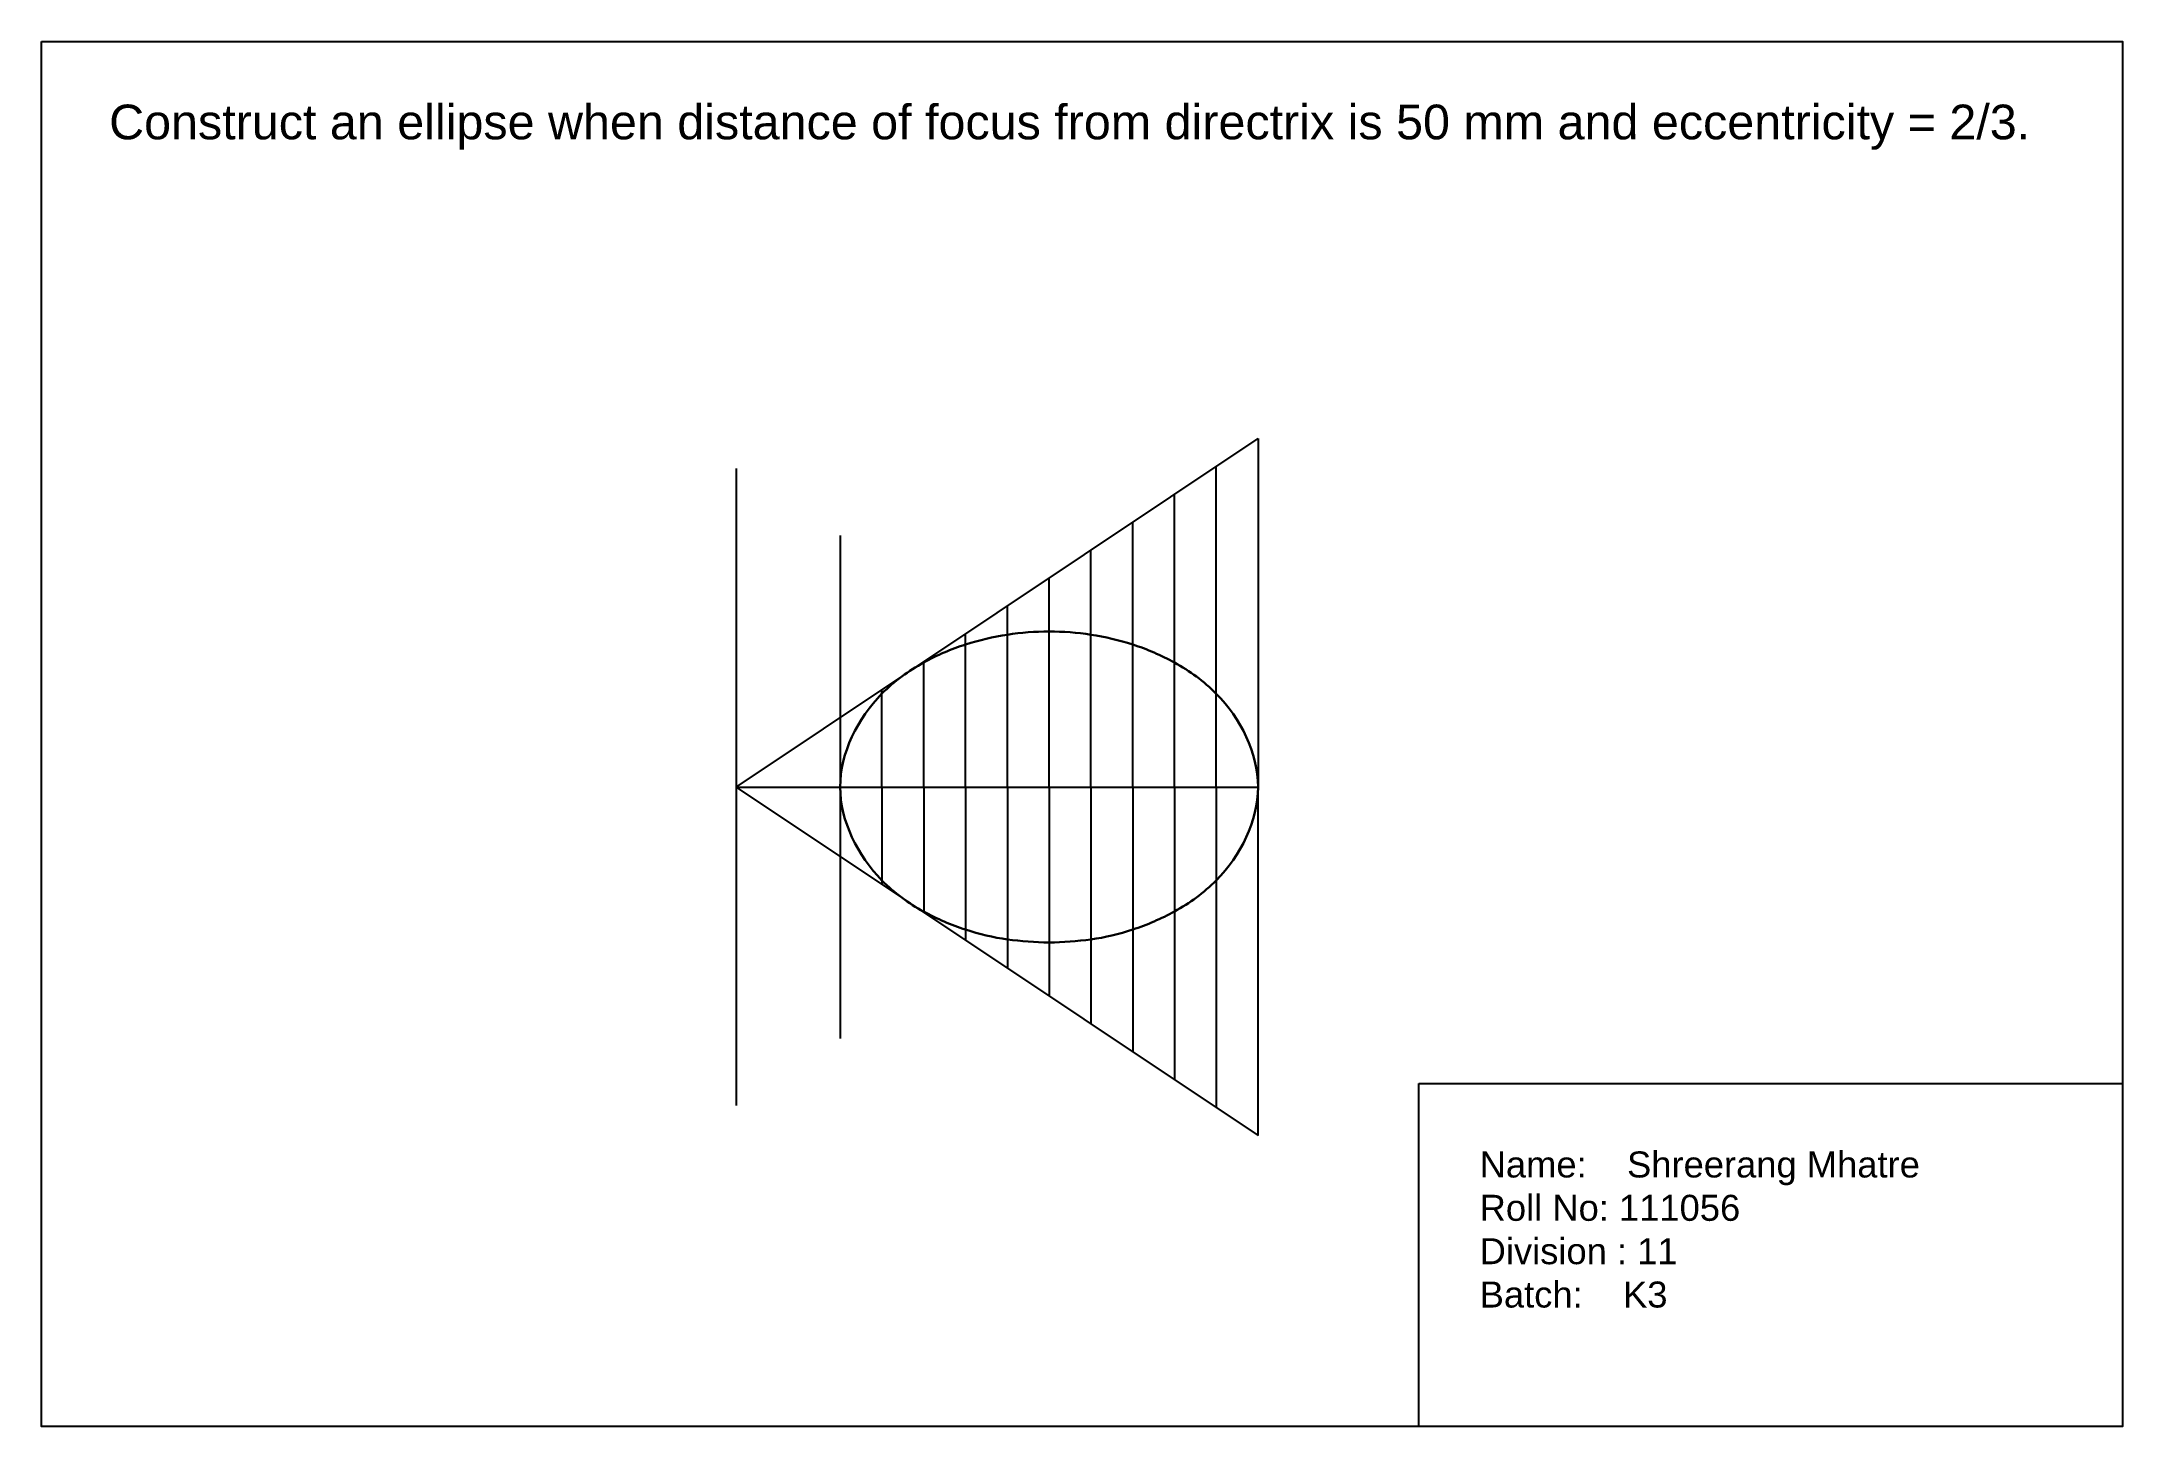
# Model space of a CAD drawing. Header units: millimetres. Extents: x -158 to 442, y -61 to 338.
import ezdxf

# ---------------------------------------------------------------- set-up
doc = ezdxf.new("R2010")
doc.units = ezdxf.units.MM
doc.header["$PDMODE"] = 1
doc.header["$PDSIZE"] = 1
doc.styles.get("Standard").update_dxf_attribs({"font": 'arial.ttf'})

msp = doc.modelspace()

# ---------------------------------------------------------------- linework, layer by layer
for p, q in [((42.24, 123.51), (192.73, 224)), ((192.73, 224), (192.73, 123.51)), ((42.24, 215.38), (42.24, 31.64)), ((180.68, 123.51), (180.68, 215.95)), ((168.63, 123.51), (168.63, 207.9)), ((156.58, 123.51), (156.58, 199.86)), ((72.24, 196.01), (72.24, 51)), ((144.53, 123.51), (144.53, 191.81)), ((132.49, 123.51), (132.49, 183.77)), ((120.44, 123.51), (120.44, 175.72)), ((108.39, 123.51), (108.39, 167.68)), ((96.34, 123.51), (96.34, 159.68)), ((84.29, 123.51), (84.29, 151.58)), ((42.24, 123.51), (72.24, 123.51)), ((42.24, 123.51), (192.73, 23.02)), ((72.24, 123.51), (192.73, 123.51)), ((84.29, 123.51), (84.29, 95.43)), ((96.34, 123.51), (96.34, 87.34)), ((108.39, 123.51), (108.39, 79.34)), ((120.44, 123.51), (120.44, 71.29)), ((132.49, 123.51), (132.49, 63.25)), ((144.53, 123.51), (144.53, 55.2)), ((156.58, 123.51), (156.58, 47.15)), ((168.63, 123.51), (168.63, 39.11)), ((180.68, 123.51), (180.68, 31.06)), ((192.73, 23.02), (192.73, 123.51))]:
    msp.add_line(p, q)
at = {"color": 116, "true_color": 0x136734}
msp.add_line((42.24, 123.51), (92.24, 123.51), dxfattribs=at)
for points in [[(-158.03, 338.5), (441.96, 338.5), (441.96, -60.89), (-158.03, -60.89)], [(239.09, 38.04), (441.96, 38.04), (441.96, -60.89), (239.09, -60.89)]]:
    msp.add_lwpolyline(points, close=True)
at = {"color": 244, "lineweight": 30, "true_color": 0x991b1e}
msp.add_spline([(132.49, 78.65), (120.44, 79.56), (108.39, 82.39), (96.34, 87.57), (84.29, 96.58), (72.24, 123.51), (84.29, 150.44), (96.34, 159.44), (108.39, 164.62), (120.44, 167.45), (132.49, 168.36), (144.53, 167.45), (156.58, 164.61), (168.63, 159.39), (180.68, 150.42), (192.73, 123.51), (180.68, 96.6), (168.63, 87.63), (156.58, 82.4), (144.53, 79.56), (132.49, 78.65)], degree=3, dxfattribs=at)
for p in [(132.49, 168.36), (108.39, 164.62), (120.44, 167.45), (144.53, 167.45), (156.58, 164.61), (96.34, 159.44), (168.63, 159.39), (84.29, 150.44), (180.68, 150.42), (72.24, 123.51), (84.29, 123.51), (96.34, 123.51), (108.39, 123.51), (120.44, 123.51), (132.49, 123.51), (144.53, 123.51), (156.58, 123.51), (168.63, 123.51), (180.68, 123.51), (84.29, 96.58), (180.68, 96.6), (96.34, 87.57), (168.63, 87.63), (108.39, 82.39), (120.44, 79.56), (132.49, 78.65), (144.53, 79.56), (156.58, 82.4)]:
    msp.add_point(p)

# ---------------------------------------------------------------- texts
at = {"insert": (-138.56, 320.32), "char_height": 10, "attachment_point": 1}
msp.add_mtext_dynamic_manual_height_columns('\\pxql;Construct an ellipse when distance of focus from directrix is 50 mm and eccentricity = 2/3.', width=564.8305, gutter_width=12.5, heights=[43.92], dxfattribs=at)
at = {"color": 41, "insert": (256.63, 18.4), "char_height": 7.5, "attachment_point": 1}
msp.add_mtext_dynamic_manual_height_columns('{\\C4;Name:    Shreerang Mhatre\\PRoll No: 111056\\PDivision : 11\\PBatch:    K3}', width=170.4771, gutter_width=12.5, heights=[54.2], dxfattribs=at)

doc.saveas('drawing.dxf')
